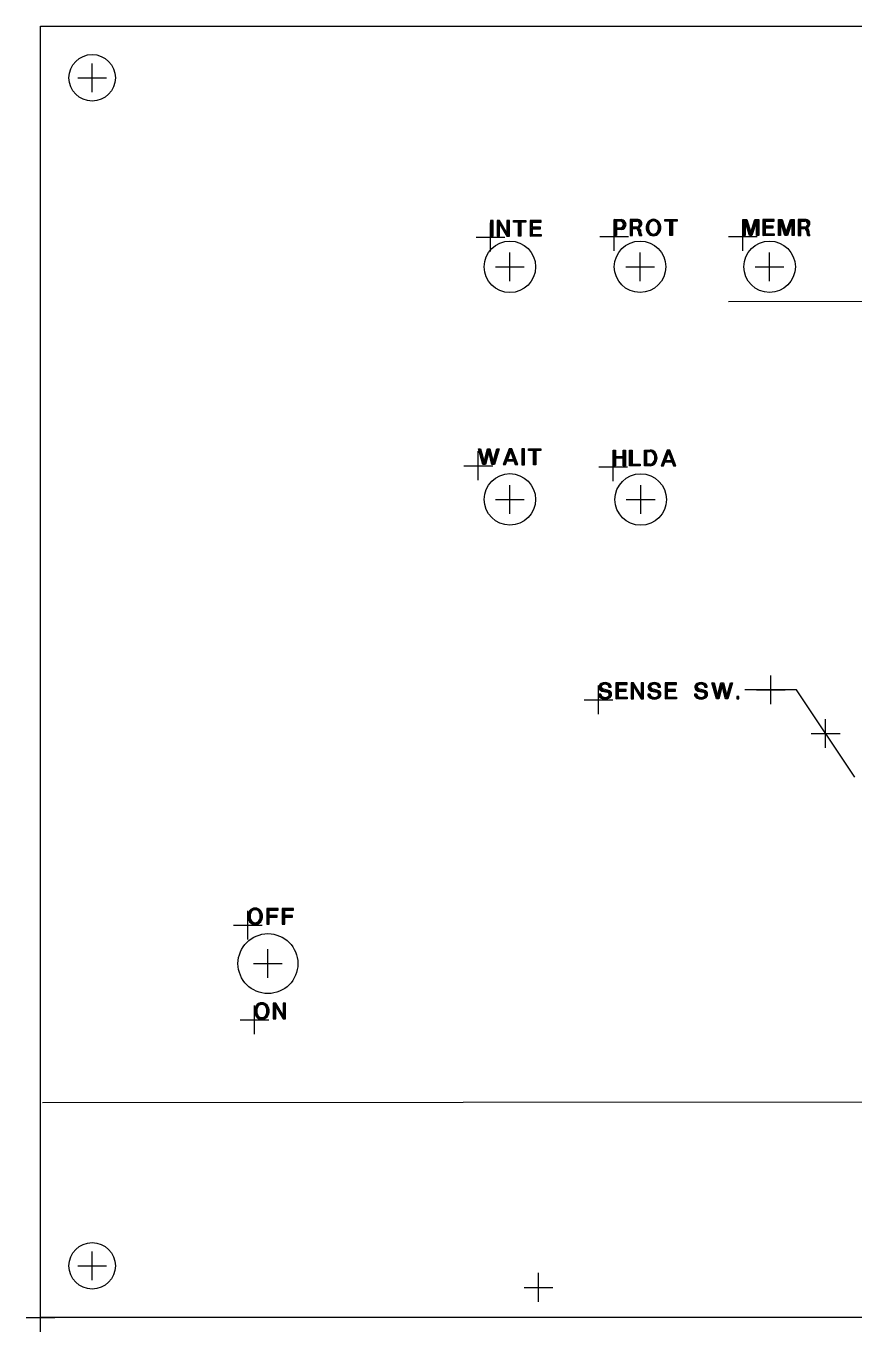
# Model space of a CAD drawing. Header units: millimetres. Extents: x -1 to 346, y -1 to 125.
# Drawn here: x -1.4 to 78.8, y -1.4 to 125 of the extents above; entities that cross this region are included whole.
import ezdxf

# ---------------------------------------------------------------- set-up
doc = ezdxf.new("R2010")
doc.units = ezdxf.units.MM
for name, color, linetype in [('Contour', 7, 'CONTINUOUS'), ('Engraving', 7, 'CONTINUOUS'), ('Reference_points', 1, 'CONTINUOUS')]:
    doc.layers.add(name, color=color, linetype=linetype)

msp = doc.modelspace()

# ---------------------------------------------------------------- linework, layer by layer
at = {"layer": 'Contour', "color": 7, "linetype": 'CONTINUOUS'}
for p, q in [((0, 0), (0, 125)), ((0, 125), (346, 125)), ((346, 0), (0, 0))]:
    msp.add_line(p, q, dxfattribs=at)
for centre, radius in [((5, 120), 2.25), ((45.445, 101.701), 2.49), ((58.039, 101.71), 2.49), ((70.582, 101.71), 2.49), ((45.439, 79.19), 2.49), ((58.101, 79.177), 2.49), ((22.021, 34.255), 2.9), ((5, 5), 2.25)]:
    msp.add_circle(centre, radius, dxfattribs=at)
at = {"layer": 'Engraving', "color": 255, "linetype": 'CONTINUOUS'}
for p, q in [((43.80575, 106.188), (43.567, 106.188)), ((43.567, 106.188), (43.567, 104.66)), ((43.72617, 106.14025), (43.80575, 106.188)), ((43.80575, 104.66), (43.80575, 106.188)), ((44.44175, 106.188), (44.203, 106.188)), ((44.203, 106.188), (44.203, 104.66)), ((45.158, 104.97833), (44.44175, 106.188)), ((45.39675, 106.188), (45.158, 106.188)), ((45.158, 106.188), (45.158, 104.97833)), ((45.39675, 104.66), (45.39675, 106.188)), ((45.794, 106.02783), (45.794, 106.187)), ((45.794, 106.187), (46.98775, 106.187)), ((46.98775, 106.187), (46.98775, 106.02783)), ((47.4805, 106.13925), (47.40092, 106.187)), ((47.40092, 106.187), (47.40092, 104.659)), ((48.48325, 106.187), (47.40092, 106.187)), ((47.40092, 106.187), (47.63967, 106.02783)), ((47.63967, 106.02783), (47.40092, 106.187)), ((48.48325, 106.02783), (48.48325, 106.187)), ((55.69708, 106.15858), (55.53792, 106.27)), ((55.53792, 106.27), (56.20642, 106.27)), ((55.53792, 104.742), (55.53792, 106.27)), ((55.6175, 104.82158), (55.6175, 106.20633)), ((55.6175, 106.20633), (56.20642, 106.20633)), ((57.845, 106.27), (57.081, 106.27)), ((57.081, 106.27), (57.081, 104.742)), ((57.81317, 106.20633), (57.16058, 106.20633)), ((57.16058, 106.20633), (57.16058, 104.77383)), ((60.455, 106.10983), (60.455, 106.269)), ((60.455, 106.269), (61.64875, 106.269)), ((60.51867, 106.15758), (60.51867, 106.22125)), ((60.51867, 106.22125), (61.58508, 106.22125)), ((61.58508, 106.22125), (61.58508, 106.15758)), ((61.64875, 106.269), (61.64875, 106.10983)), ((68.06158, 106.20633), (67.99792, 106.27)), ((67.99792, 106.27), (68.364, 106.27)), ((67.99792, 104.742), (67.99792, 106.27)), ((68.10933, 106.15858), (68.06158, 106.20633)), ((68.06158, 106.20633), (68.31625, 106.20633)), ((68.06158, 104.78975), (68.06158, 106.20633)), ((68.31625, 106.20633), (68.73008, 104.90117)), ((68.364, 106.27), (68.76192, 105.01258)), ((68.76192, 105.01258), (69.15983, 106.27)), ((68.79375, 104.90117), (69.20758, 106.20633)), ((69.15983, 106.27), (69.52592, 106.27)), ((69.20758, 106.20633), (69.46225, 106.20633)), ((69.43042, 106.1745), (69.39858, 106.1745)), ((69.39858, 106.1745), (69.39858, 104.78975)), ((69.43042, 104.78975), (69.43042, 106.1745)), ((69.46225, 106.20633), (69.46225, 104.78975)), ((69.52592, 106.27), (69.52592, 104.742)), ((70.0185, 106.22225), (69.93892, 106.27)), ((69.93892, 106.27), (69.93892, 104.742)), ((71.02125, 106.27), (69.93892, 106.27)), ((69.93892, 106.27), (70.17767, 106.11083)), ((70.17767, 106.11083), (69.93892, 106.27)), ((70.0185, 106.22225), (70.9735, 106.22225)), ((70.0185, 104.78975), (70.0185, 106.22225)), ((70.9735, 106.22225), (70.9735, 106.15858)), ((71.02125, 106.11083), (71.02125, 106.27)), ((71.49858, 106.20633), (71.43492, 106.27)), ((71.43492, 106.27), (71.801, 106.27)), ((71.43492, 104.742), (71.43492, 106.27)), ((71.54633, 106.15858), (71.49858, 106.20633)), ((71.49858, 106.20633), (71.75325, 106.20633)), ((71.49858, 104.78975), (71.49858, 106.20633)), ((71.75325, 106.20633), (72.16708, 104.90117)), ((71.801, 106.27), (72.19892, 105.01258)), ((72.19892, 105.01258), (72.59683, 106.27)), ((72.23075, 104.90117), (72.64458, 106.20633)), ((72.59683, 106.27), (72.96292, 106.27)), ((72.64458, 106.20633), (72.89925, 106.20633)), ((72.86742, 106.1745), (72.83558, 106.1745)), ((72.83558, 106.1745), (72.83558, 104.78975)), ((72.86742, 104.78975), (72.86742, 106.1745)), ((72.89925, 106.20633), (72.89925, 104.78975)), ((72.96292, 106.27), (72.96292, 104.742)), ((74.124, 106.27), (73.36, 106.27)), ((73.36, 106.27), (73.36, 104.742)), ((74.09217, 106.20633), (73.43958, 106.20633)), ((73.43958, 106.20633), (73.43958, 104.77383)), ((43.64658, 106.14025), (43.64658, 104.69183)), ((43.72617, 104.69183), (43.72617, 106.14025)), ((44.28258, 104.69183), (44.28258, 106.14025)), ((44.28258, 106.14025), (44.36217, 106.14025)), ((44.44175, 105.86967), (44.31442, 106.07658)), ((44.31442, 106.07658), (44.36217, 105.997)), ((44.36217, 106.14025), (45.23758, 104.69183)), ((44.36217, 105.997), (44.36217, 104.69183)), ((44.36217, 104.69183), (44.36217, 105.86967)), ((44.36217, 105.86967), (44.44175, 105.86967)), ((44.44175, 104.66), (44.44175, 105.86967)), ((44.44175, 105.86967), (45.158, 104.66)), ((45.28533, 104.77142), (45.158, 104.97833)), ((45.31717, 106.14025), (45.23758, 106.14025)), ((45.23758, 106.14025), (45.23758, 104.851)), ((45.31717, 104.69183), (45.31717, 106.14025)), ((46.2715, 106.02783), (45.794, 106.02783)), ((45.85767, 106.07558), (45.85767, 106.13925)), ((45.85767, 106.13925), (46.92408, 106.13925)), ((46.38292, 106.07558), (45.85767, 106.07558)), ((46.35108, 106.07558), (46.2715, 106.02783)), ((46.2715, 104.659), (46.2715, 106.02783)), ((46.35108, 104.69083), (46.35108, 106.07558)), ((46.92408, 106.07558), (46.43067, 106.07558)), ((46.43067, 106.07558), (46.43067, 104.69083)), ((46.98775, 106.02783), (46.51025, 106.02783)), ((46.51025, 106.02783), (46.51025, 104.659)), ((46.92408, 106.13925), (46.92408, 106.07558)), ((47.4805, 106.13925), (48.4355, 106.13925)), ((47.4805, 104.70675), (47.4805, 106.13925)), ((48.4355, 106.07558), (47.56008, 106.07558)), ((47.56008, 106.07558), (47.56008, 105.50258)), ((47.56008, 105.50258), (48.37183, 105.50258)), ((48.37183, 105.43892), (47.56008, 105.43892)), ((47.56008, 105.43892), (47.56008, 104.77042)), ((47.63967, 105.55033), (47.63967, 106.02783)), ((47.63967, 106.02783), (48.48325, 106.02783)), ((48.40367, 105.55033), (47.63967, 105.55033)), ((47.63967, 104.81817), (47.63967, 105.39117)), ((47.63967, 105.39117), (48.40367, 105.39117)), ((48.37183, 105.50258), (48.37183, 105.43892)), ((48.40367, 105.39117), (48.40367, 105.55033)), ((48.4355, 106.13925), (48.4355, 106.07558)), ((55.69708, 106.15858), (55.69708, 104.82158)), ((56.1905, 106.15858), (55.69708, 106.15858)), ((55.69708, 105.37867), (55.77667, 105.47417)), ((56.20642, 105.37867), (55.69708, 105.37867)), ((56.12683, 106.11083), (55.77667, 106.11083)), ((55.77667, 106.11083), (55.77667, 105.47417)), ((55.77667, 105.47417), (56.12683, 105.47417)), ((55.77667, 105.47417), (55.77667, 105.42642)), ((55.77667, 105.42642), (56.22233, 105.42642)), ((56.20642, 105.315), (55.77667, 105.315)), ((55.77667, 105.315), (55.77667, 104.742)), ((57.24017, 104.77383), (57.24017, 106.15858)), ((57.24017, 106.15858), (57.81317, 106.15858)), ((57.31975, 105.55375), (57.31975, 106.11083)), ((57.31975, 106.11083), (57.71767, 106.11083)), ((57.71767, 105.55375), (57.31975, 105.55375)), ((57.31975, 105.44233), (57.31975, 105.506)), ((57.31975, 105.506), (57.70175, 105.506)), ((57.70175, 105.44233), (57.31975, 105.44233)), ((57.31975, 104.742), (57.31975, 105.39458)), ((57.31975, 105.39458), (57.60625, 105.39458)), ((57.86092, 105.53783), (57.71767, 105.55375)), ((57.71767, 105.55375), (57.78133, 105.47417)), ((58.02008, 105.07625), (58.06783, 104.77383)), ((58.14742, 104.88525), (58.1315, 105.10808)), ((58.91142, 105.83925), (58.8, 106.03025)), ((58.86367, 105.9825), (58.92733, 105.9825)), ((58.92733, 105.9825), (58.91142, 105.83925)), ((60.9325, 106.10983), (60.455, 106.10983)), ((61.04392, 106.15758), (60.51867, 106.15758)), ((61.01208, 106.15758), (60.9325, 106.10983)), ((60.9325, 104.741), (60.9325, 106.10983)), ((61.01208, 104.77283), (61.01208, 106.15758)), ((61.58508, 106.15758), (61.09167, 106.15758)), ((61.09167, 106.15758), (61.09167, 104.77283)), ((61.64875, 106.10983), (61.17125, 106.10983)), ((61.17125, 106.10983), (61.17125, 104.741)), ((68.10933, 104.80567), (68.10933, 106.15858)), ((68.25258, 106.15858), (68.14117, 106.15858)), ((68.14117, 106.15858), (68.14117, 104.78975)), ((68.63458, 104.742), (68.20483, 106.11083)), ((68.20483, 106.11083), (68.20483, 104.742)), ((68.68233, 104.80567), (68.25258, 106.15858)), ((68.76192, 105.01258), (68.76192, 104.742)), ((68.80967, 104.85342), (68.76192, 105.01258)), ((69.25533, 106.15858), (68.8415, 104.80567)), ((69.319, 106.11083), (68.87333, 104.742)), ((69.36675, 106.15858), (69.25533, 106.15858)), ((69.319, 104.742), (69.319, 106.11083)), ((69.36675, 104.78975), (69.36675, 106.15858)), ((70.9735, 106.15858), (70.09808, 106.15858)), ((70.09808, 106.15858), (70.09808, 105.58558)), ((70.09808, 105.58558), (70.90983, 105.58558)), ((70.90983, 105.52192), (70.09808, 105.52192)), ((70.09808, 105.52192), (70.09808, 104.85342)), ((70.17767, 105.63333), (70.17767, 106.11083)), ((70.17767, 106.11083), (71.02125, 106.11083)), ((70.94167, 105.63333), (70.17767, 105.63333)), ((70.17767, 104.90117), (70.17767, 105.47417)), ((70.17767, 105.47417), (70.94167, 105.47417)), ((70.90983, 105.58558), (70.90983, 105.52192)), ((70.94167, 105.47417), (70.94167, 105.63333)), ((71.54633, 104.80567), (71.54633, 106.15858)), ((71.68958, 106.15858), (71.57817, 106.15858)), ((71.57817, 106.15858), (71.57817, 104.78975)), ((72.07158, 104.742), (71.64183, 106.11083)), ((71.64183, 106.11083), (71.64183, 104.742)), ((72.11933, 104.80567), (71.68958, 106.15858)), ((72.19892, 105.01258), (72.19892, 104.742)), ((72.24667, 104.85342), (72.19892, 105.01258)), ((72.69233, 106.15858), (72.2785, 104.80567)), ((72.756, 106.11083), (72.31033, 104.742)), ((72.80375, 106.15858), (72.69233, 106.15858)), ((72.756, 104.742), (72.756, 106.11083)), ((72.80375, 104.78975), (72.80375, 106.15858)), ((73.51917, 104.77383), (73.51917, 106.15858)), ((73.51917, 106.15858), (74.09217, 106.15858)), ((73.59875, 105.55375), (73.59875, 106.11083)), ((73.59875, 106.11083), (73.99667, 106.11083)), ((73.99667, 105.55375), (73.59875, 105.55375)), ((73.59875, 105.44233), (73.59875, 105.506)), ((73.59875, 105.506), (73.98075, 105.506)), ((73.98075, 105.44233), (73.59875, 105.44233)), ((73.59875, 104.742), (73.59875, 105.39458)), ((73.59875, 105.39458), (73.88525, 105.39458)), ((74.13992, 105.53783), (73.99667, 105.55375)), ((73.99667, 105.55375), (74.06033, 105.47417)), ((74.29908, 105.07625), (74.34683, 104.77383)), ((74.42642, 104.88525), (74.4105, 105.10808)), ((43.567, 104.66), (43.80575, 104.66)), ((43.64658, 104.69183), (43.72617, 104.69183)), ((44.203, 104.66), (44.44175, 104.66)), ((45.158, 104.66), (45.39675, 104.66)), ((45.23758, 104.851), (45.28533, 104.77142)), ((45.23758, 104.69183), (45.31717, 104.69183)), ((46.51025, 104.659), (46.2715, 104.659)), ((46.43067, 104.69083), (46.35108, 104.69083)), ((47.40092, 104.659), (47.63967, 104.81817)), ((47.40092, 104.659), (47.63967, 104.81817)), ((48.48325, 104.659), (47.40092, 104.659)), ((48.45142, 104.70675), (47.4805, 104.70675)), ((47.56008, 104.77042), (48.45142, 104.77042)), ((47.63967, 104.81817), (48.48325, 104.81817)), ((48.45142, 104.77042), (48.45142, 104.70675)), ((48.48325, 104.81817), (48.48325, 104.659)), ((55.77667, 104.742), (55.53792, 104.742)), ((55.69708, 104.82158), (55.6175, 104.82158)), ((57.081, 104.742), (57.31975, 104.742)), ((57.16058, 104.77383), (57.24017, 104.77383)), ((57.98825, 104.742), (58.02008, 104.78975)), ((57.98825, 104.742), (58.21108, 104.742)), ((58.06783, 104.77383), (58.11558, 104.75792)), ((61.17125, 104.741), (60.9325, 104.741)), ((61.09167, 104.77283), (61.01208, 104.77283)), ((68.20483, 104.742), (67.99792, 104.742)), ((68.14117, 104.78975), (68.06158, 104.78975)), ((68.87333, 104.742), (68.63458, 104.742)), ((68.8415, 104.80567), (68.68233, 104.80567)), ((68.76192, 104.742), (68.71417, 104.85342)), ((68.71417, 104.85342), (68.80967, 104.85342)), ((68.73008, 104.90117), (68.79375, 104.90117)), ((69.52592, 104.742), (69.319, 104.742)), ((69.39858, 104.78975), (69.36675, 104.78975)), ((69.46225, 104.78975), (69.43042, 104.78975)), ((69.93892, 104.742), (70.17767, 104.90117)), ((69.93892, 104.742), (70.17767, 104.90117)), ((71.02125, 104.742), (69.93892, 104.742)), ((70.98942, 104.78975), (70.0185, 104.78975)), ((70.09808, 104.85342), (70.98942, 104.85342)), ((70.17767, 104.90117), (71.02125, 104.90117)), ((70.98942, 104.85342), (70.98942, 104.78975)), ((71.02125, 104.90117), (71.02125, 104.742)), ((71.64183, 104.742), (71.43492, 104.742)), ((71.57817, 104.78975), (71.49858, 104.78975)), ((72.31033, 104.742), (72.07158, 104.742)), ((72.2785, 104.80567), (72.11933, 104.80567)), ((72.19892, 104.742), (72.15117, 104.85342)), ((72.15117, 104.85342), (72.24667, 104.85342)), ((72.16708, 104.90117), (72.23075, 104.90117)), ((72.96292, 104.742), (72.756, 104.742)), ((72.83558, 104.78975), (72.80375, 104.78975)), ((72.89925, 104.78975), (72.86742, 104.78975)), ((73.36, 104.742), (73.59875, 104.742)), ((73.43958, 104.77383), (73.51917, 104.77383)), ((74.26725, 104.742), (74.29908, 104.78975)), ((74.26725, 104.742), (74.49008, 104.742)), ((74.34683, 104.77383), (74.39458, 104.75792)), ((66.60808, 98.33985), (163.15792, 98.52015)), ((42.4655, 84.03225), (42.38592, 84.08)), ((42.38592, 84.08), (42.59283, 84.08)), ((42.83158, 82.552), (42.38592, 84.08)), ((42.4655, 84.03225), (42.52917, 84.03225)), ((42.87933, 82.63158), (42.4655, 84.03225)), ((42.52917, 84.03225), (42.91117, 82.72708)), ((42.59283, 84.08), (42.943, 82.82258)), ((42.943, 82.82258), (43.26133, 84.08)), ((42.97483, 82.72708), (43.30908, 84.00042)), ((43.35683, 83.92083), (43.02258, 82.63158)), ((43.38867, 83.7935), (43.07033, 82.552)), ((43.26133, 84.08), (43.50008, 84.08)), ((43.30908, 84.00042), (43.45233, 84.00042)), ((43.4205, 83.92083), (43.35683, 83.92083)), ((43.707, 82.552), (43.38867, 83.7935)), ((43.75475, 82.63158), (43.4205, 83.92083)), ((43.45233, 84.00042), (43.78658, 82.72708)), ((43.50008, 84.08), (43.81842, 82.82258)), ((43.81842, 82.82258), (44.1845, 84.08)), ((43.86617, 82.72708), (44.24817, 84.03225)), ((44.31183, 84.03225), (43.898, 82.63158)), ((44.39142, 84.08), (43.94575, 82.552)), ((44.1845, 84.08), (44.39142, 84.08)), ((44.24817, 84.03225), (44.31183, 84.03225)), ((45.362, 84.08), (44.789, 82.552)), ((44.8845, 82.59975), (45.42567, 84.04817)), ((45.50525, 84.04817), (44.96408, 82.59975)), ((45.02775, 82.552), (45.48933, 83.82533)), ((45.48933, 83.82533), (45.20283, 83.06133)), ((45.63258, 84.08), (45.362, 84.08)), ((45.42567, 84.04817), (45.96683, 82.552)), ((45.50525, 84.04817), (46.0305, 82.59975)), ((45.56892, 84.04817), (45.50525, 84.04817)), ((46.11008, 82.59975), (45.56892, 84.04817)), ((46.20558, 82.552), (45.63258, 84.08)), ((46.84175, 84.079), (46.603, 84.079)), ((46.603, 84.079), (46.603, 82.551)), ((46.68258, 84.03125), (46.68258, 82.58283)), ((46.76217, 84.03125), (46.84175, 84.079)), ((46.76217, 82.58283), (46.76217, 84.03125)), ((46.84175, 82.551), (46.84175, 84.079)), ((47.239, 83.91983), (47.239, 84.079)), ((47.239, 84.079), (48.43275, 84.079)), ((47.7165, 83.91983), (47.239, 83.91983)), ((47.30267, 83.96758), (47.30267, 84.03125)), ((47.30267, 84.03125), (48.36908, 84.03125)), ((47.82792, 83.96758), (47.30267, 83.96758)), ((47.79608, 83.96758), (47.7165, 83.91983)), ((47.7165, 82.551), (47.7165, 83.91983)), ((47.79608, 82.58283), (47.79608, 83.96758)), ((48.36908, 83.96758), (47.87567, 83.96758)), ((47.87567, 83.96758), (47.87567, 82.58283)), ((48.43275, 83.91983), (47.95525, 83.91983)), ((47.95525, 83.91983), (47.95525, 82.551)), ((48.36908, 84.03125), (48.36908, 83.96758)), ((48.43275, 84.079), (48.43275, 83.91983)), ((55.439, 82.442), (55.439, 83.97)), ((55.439, 83.97), (55.67775, 83.97)), ((55.59817, 83.92225), (55.51858, 83.92225)), ((55.51858, 83.92225), (55.51858, 82.47383)), ((55.59817, 83.25375), (55.59817, 83.92225)), ((55.67775, 83.97), (55.67775, 83.33333)), ((56.394, 83.33333), (56.394, 83.97)), ((56.394, 83.97), (56.63275, 83.97)), ((56.47358, 83.25375), (56.47358, 83.92225)), ((56.47358, 83.92225), (56.55317, 83.92225)), ((56.55317, 83.92225), (56.55317, 82.47383)), ((56.63275, 83.97), (56.63275, 82.442)), ((57.03, 82.442), (57.03, 83.97)), ((57.03, 83.97), (57.26875, 83.97)), ((57.10958, 82.52158), (57.10958, 83.92225)), ((57.10958, 83.92225), (57.18917, 83.92225)), ((57.18917, 83.92225), (57.18917, 82.60117)), ((57.26875, 83.97), (57.26875, 82.60117)), ((58.54158, 83.90533), (58.462, 83.969)), ((58.462, 83.969), (59.01908, 83.969)), ((58.462, 82.441), (58.462, 83.969)), ((58.462, 83.969), (58.70075, 83.80983)), ((58.62117, 83.85758), (58.54158, 83.90533)), ((58.54158, 83.90533), (59.01908, 83.90533)), ((58.54158, 82.50467), (58.54158, 83.90533)), ((58.62117, 83.85758), (58.62117, 82.55242)), ((59.035, 83.85758), (58.62117, 83.85758)), ((58.70075, 83.80983), (59.01908, 83.80983)), ((58.70075, 82.60017), (58.70075, 83.80983)), ((60.658, 83.969), (60.085, 82.441)), ((60.1805, 82.48875), (60.72167, 83.93717)), ((60.80125, 83.93717), (60.26008, 82.48875)), ((60.32375, 82.441), (60.78533, 83.71433)), ((60.78533, 83.71433), (60.49883, 82.95033)), ((60.92858, 83.969), (60.658, 83.969)), ((60.72167, 83.93717), (61.26283, 82.441)), ((60.80125, 83.93717), (61.3265, 82.48875)), ((60.86492, 83.93717), (60.80125, 83.93717)), ((61.40608, 82.48875), (60.86492, 83.93717)), ((61.50158, 82.441), (60.92858, 83.969)), ((43.07033, 82.552), (42.83158, 82.552)), ((43.02258, 82.63158), (42.87933, 82.63158)), ((42.91117, 82.72708), (42.97483, 82.72708)), ((43.94575, 82.552), (43.707, 82.552)), ((43.898, 82.63158), (43.75475, 82.63158)), ((43.78658, 82.72708), (43.86617, 82.72708)), ((44.789, 82.552), (45.02775, 82.552)), ((44.96408, 82.59975), (44.8845, 82.59975)), ((45.171, 83.01358), (45.15508, 82.94992)), ((45.15508, 82.94992), (45.8395, 82.94992)), ((45.8395, 82.90217), (45.15508, 82.90217)), ((45.80767, 83.01358), (45.171, 83.01358)), ((45.20283, 83.06133), (45.79175, 83.06133)), ((45.79175, 83.06133), (45.80767, 83.01358)), ((45.8395, 82.94992), (45.8395, 82.90217)), ((45.96683, 82.552), (46.20558, 82.552)), ((46.0305, 82.59975), (46.11008, 82.59975)), ((46.603, 82.551), (46.84175, 82.551)), ((46.68258, 82.58283), (46.76217, 82.58283)), ((47.95525, 82.551), (47.7165, 82.551)), ((47.87567, 82.58283), (47.79608, 82.58283)), ((55.67775, 82.442), (55.439, 82.442)), ((55.51858, 82.47383), (55.59817, 82.47383)), ((55.59817, 82.47383), (55.59817, 83.25375)), ((55.59817, 83.25375), (56.47358, 83.25375)), ((55.67775, 83.33333), (56.394, 83.33333)), ((56.394, 83.17417), (55.67775, 83.17417)), ((55.67775, 83.17417), (55.67775, 82.442)), ((56.47358, 83.25375), (56.394, 83.33333)), ((56.394, 82.442), (56.394, 83.17417)), ((56.63275, 82.442), (56.394, 82.442)), ((56.47358, 82.47383), (56.47358, 83.25375)), ((56.55317, 82.47383), (56.47358, 82.47383)), ((58.06458, 82.442), (57.03, 82.442)), ((58.01683, 82.52158), (57.10958, 82.52158)), ((57.18917, 82.60117), (58.06458, 82.60117)), ((58.06458, 82.60117), (58.06458, 82.442)), ((59.01908, 82.441), (58.462, 82.441)), ((59.01908, 82.50467), (58.54158, 82.50467)), ((58.62117, 82.55242), (59.01908, 82.55242)), ((59.01908, 82.60017), (58.70075, 82.60017)), ((60.085, 82.441), (60.32375, 82.441)), ((60.26008, 82.48875), (60.1805, 82.48875)), ((60.467, 82.90258), (60.45108, 82.83892)), ((60.45108, 82.83892), (61.1355, 82.83892)), ((61.1355, 82.79117), (60.45108, 82.79117)), ((61.10367, 82.90258), (60.467, 82.90258)), ((60.49883, 82.95033), (61.08775, 82.95033)), ((61.08775, 82.95033), (61.10367, 82.90258)), ((61.1355, 82.83892), (61.1355, 82.79117)), ((61.26283, 82.441), (61.50158, 82.441)), ((61.3265, 82.48875), (61.40608, 82.48875)), ((54.92017, 60.57942), (54.379, 60.70675)), ((54.39492, 60.77042), (54.952, 60.64308)), ((54.99975, 60.70675), (54.42675, 60.85)), ((55.03158, 61.00917), (55.25442, 61.00917)), ((55.17483, 61.05692), (55.25442, 61.00917)), ((55.7795, 61.37525), (55.69992, 61.423)), ((55.69992, 61.423), (55.69992, 59.895)), ((56.78225, 61.423), (55.69992, 61.423)), ((55.69992, 61.423), (55.93867, 61.26383)), ((55.93867, 61.26383), (55.69992, 61.423)), ((55.7795, 61.37525), (56.7345, 61.37525)), ((55.7795, 59.94275), (55.7795, 61.37525)), ((56.7345, 61.31158), (55.85908, 61.31158)), ((55.85908, 61.31158), (55.85908, 60.73858)), ((55.85908, 60.73858), (56.67083, 60.73858)), ((56.67083, 60.67492), (55.85908, 60.67492)), ((55.85908, 60.67492), (55.85908, 60.00642)), ((55.93867, 60.78633), (55.93867, 61.26383)), ((55.93867, 61.26383), (56.78225, 61.26383)), ((56.70267, 60.78633), (55.93867, 60.78633)), ((56.67083, 60.73858), (56.67083, 60.67492)), ((56.70267, 60.62717), (56.70267, 60.78633)), ((56.7345, 61.37525), (56.7345, 61.31158)), ((56.78225, 61.26383), (56.78225, 61.423)), ((57.41875, 61.423), (57.18, 61.423)), ((57.18, 61.423), (57.18, 59.895)), ((57.25958, 59.92683), (57.25958, 61.37525)), ((57.25958, 61.37525), (57.33917, 61.37525)), ((57.41875, 61.10467), (57.29142, 61.31158)), ((57.29142, 61.31158), (57.33917, 61.232)), ((57.33917, 61.37525), (58.21458, 59.92683)), ((57.33917, 61.232), (57.33917, 59.92683)), ((57.33917, 59.92683), (57.33917, 61.10467)), ((57.33917, 61.10467), (57.41875, 61.10467)), ((58.135, 60.21333), (57.41875, 61.423)), ((57.41875, 59.895), (57.41875, 61.10467)), ((57.41875, 61.10467), (58.135, 59.895)), ((58.37375, 61.423), (58.135, 61.423)), ((58.135, 61.423), (58.135, 60.21333)), ((58.29417, 61.37525), (58.21458, 61.37525)), ((58.21458, 61.37525), (58.21458, 60.086)), ((58.29417, 59.92683), (58.29417, 61.37525)), ((58.37375, 59.895), (58.37375, 61.423)), ((59.69417, 60.57842), (59.153, 60.70575)), ((59.16892, 60.76942), (59.726, 60.64208)), ((59.77375, 60.70575), (59.20075, 60.849)), ((59.80558, 61.00817), (60.02842, 61.00817)), ((59.94883, 61.05592), (60.02842, 61.00817)), ((60.5535, 61.37425), (60.47392, 61.422)), ((60.47392, 61.422), (60.47392, 59.894)), ((61.55625, 61.422), (60.47392, 61.422)), ((60.47392, 61.422), (60.71267, 61.26283)), ((60.71267, 61.26283), (60.47392, 61.422)), ((60.5535, 61.37425), (61.5085, 61.37425)), ((60.5535, 59.94175), (60.5535, 61.37425)), ((61.5085, 61.31058), (60.63308, 61.31058)), ((60.63308, 61.31058), (60.63308, 60.73758)), ((60.63308, 60.73758), (61.44483, 60.73758)), ((61.44483, 60.67392), (60.63308, 60.67392)), ((60.63308, 60.67392), (60.63308, 60.00542)), ((60.71267, 60.78533), (60.71267, 61.26283)), ((60.71267, 61.26283), (61.55625, 61.26283)), ((61.47667, 60.78533), (60.71267, 60.78533)), ((61.44483, 60.73758), (61.44483, 60.67392)), ((61.47667, 60.62617), (61.47667, 60.78533)), ((61.5085, 61.37425), (61.5085, 61.31058)), ((61.55625, 61.26283), (61.55625, 61.422)), ((64.21417, 60.57842), (63.673, 60.70575)), ((63.68892, 60.76942), (64.246, 60.64208)), ((64.29375, 60.70575), (63.72075, 60.849)), ((64.32558, 61.00817), (64.54842, 61.00817)), ((64.46883, 61.05592), (64.54842, 61.00817)), ((65.0735, 61.37425), (64.99392, 61.422)), ((64.99392, 61.422), (65.20083, 61.422)), ((65.43958, 59.894), (64.99392, 61.422)), ((65.0735, 61.37425), (65.13717, 61.37425)), ((65.48733, 59.97358), (65.0735, 61.37425)), ((65.13717, 61.37425), (65.51917, 60.06908)), ((65.20083, 61.422), (65.551, 60.16458)), ((65.551, 60.16458), (65.86933, 61.422)), ((65.58283, 60.06908), (65.91708, 61.34242)), ((65.96483, 61.26283), (65.63058, 59.97358)), ((65.99667, 61.1355), (65.67833, 59.894)), ((65.86933, 61.422), (66.10808, 61.422)), ((65.91708, 61.34242), (66.06033, 61.34242)), ((66.0285, 61.26283), (65.96483, 61.26283)), ((66.315, 59.894), (65.99667, 61.1355)), ((66.36275, 59.97358), (66.0285, 61.26283)), ((66.06033, 61.34242), (66.39458, 60.06908)), ((66.10808, 61.422), (66.42642, 60.16458)), ((66.42642, 60.16458), (66.7925, 61.422)), ((66.47417, 60.06908), (66.85617, 61.37425)), ((66.91983, 61.37425), (66.506, 59.97358)), ((66.99942, 61.422), (66.55375, 59.894)), ((66.7925, 61.422), (66.99942, 61.422)), ((66.85617, 61.37425), (66.91983, 61.37425)), ((73.195, 60.762), (68.195, 60.762)), ((78.83075, 52.30839), (73.18125, 60.74561)), ((54.25167, 60.34067), (54.01292, 60.34067)), ((54.0925, 60.29292), (54.17208, 60.29292)), ((54.34717, 60.64308), (54.88833, 60.51575)), ((55.69992, 59.895), (55.93867, 60.05417)), ((55.69992, 59.895), (55.93867, 60.05417)), ((56.78225, 59.895), (55.69992, 59.895)), ((56.75042, 59.94275), (55.7795, 59.94275)), ((55.85908, 60.00642), (56.75042, 60.00642)), ((55.93867, 60.05417), (55.93867, 60.62717)), ((55.93867, 60.62717), (56.70267, 60.62717)), ((55.93867, 60.05417), (56.78225, 60.05417)), ((56.75042, 60.00642), (56.75042, 59.94275)), ((56.78225, 60.05417), (56.78225, 59.895)), ((57.18, 59.895), (57.41875, 59.895)), ((58.26233, 60.00642), (58.135, 60.21333)), ((58.135, 59.895), (58.37375, 59.895)), ((58.21458, 60.086), (58.26233, 60.00642)), ((58.21458, 59.92683), (58.29417, 59.92683)), ((59.02567, 60.33967), (58.78692, 60.33967)), ((58.8665, 60.29192), (58.94608, 60.29192)), ((59.12117, 60.64208), (59.66233, 60.51475)), ((60.47392, 59.894), (60.71267, 60.05317)), ((60.47392, 59.894), (60.71267, 60.05317)), ((61.55625, 59.894), (60.47392, 59.894)), ((61.52442, 59.94175), (60.5535, 59.94175)), ((60.63308, 60.00542), (61.52442, 60.00542)), ((60.71267, 60.05317), (60.71267, 60.62617)), ((60.71267, 60.62617), (61.47667, 60.62617)), ((60.71267, 60.05317), (61.55625, 60.05317)), ((61.52442, 60.00542), (61.52442, 59.94175)), ((61.55625, 60.05317), (61.55625, 59.894)), ((63.54567, 60.33967), (63.30692, 60.33967)), ((63.3865, 60.29192), (63.46608, 60.29192)), ((63.64117, 60.64208), (64.18233, 60.51475)), ((65.67833, 59.894), (65.43958, 59.894)), ((65.63058, 59.97358), (65.48733, 59.97358)), ((65.51917, 60.06908), (65.58283, 60.06908)), ((66.55375, 59.894), (66.315, 59.894)), ((66.506, 59.97358), (66.36275, 59.97358)), ((66.39458, 60.06908), (66.47417, 60.06908)), ((67.60392, 60.10092), (67.397, 60.10092)), ((67.397, 60.10092), (67.397, 59.894)), ((67.397, 59.894), (67.60392, 59.894)), ((67.54025, 60.03725), (67.46067, 60.03725)), ((67.46067, 60.03725), (67.46067, 59.95767)), ((67.46067, 59.95767), (67.54025, 59.95767)), ((67.54025, 59.95767), (67.54025, 60.03725)), ((67.54025, 59.95767), (67.60392, 59.894)), ((67.60392, 59.894), (67.60392, 60.10092)), ((20.35442, 39.17425), (20.243, 39.36525)), ((20.30667, 39.3175), (20.37033, 39.3175)), ((20.37033, 39.3175), (20.35442, 39.17425)), ((21.9935, 39.52442), (21.91392, 39.604)), ((21.91392, 39.604), (21.91392, 38.076)), ((22.99625, 39.604), (21.91392, 39.604)), ((21.9935, 39.55625), (22.96442, 39.55625)), ((21.9935, 38.10783), (21.9935, 39.52442)), ((22.96442, 39.49258), (22.07308, 39.49258)), ((22.07308, 39.49258), (22.07308, 38.80817)), ((22.15267, 38.91958), (22.15267, 39.44483)), ((22.15267, 39.44483), (22.99625, 39.44483)), ((22.96442, 39.55625), (22.96442, 39.49258)), ((22.99625, 39.44483), (22.99625, 39.604)), ((23.4895, 39.52342), (23.40992, 39.603)), ((23.40992, 39.603), (23.40992, 38.075)), ((24.49225, 39.603), (23.40992, 39.603)), ((23.4895, 39.55525), (24.46042, 39.55525)), ((23.4895, 38.10683), (23.4895, 39.52342)), ((24.46042, 39.49158), (23.56908, 39.49158)), ((23.56908, 39.49158), (23.56908, 38.80717)), ((23.64867, 38.91858), (23.64867, 39.44383)), ((23.64867, 39.44383), (24.49225, 39.44383)), ((24.46042, 39.55525), (24.46042, 39.49158)), ((24.49225, 39.44383), (24.49225, 39.603)), ((21.91392, 38.076), (22.15267, 38.076)), ((22.07308, 38.10783), (21.9935, 38.10783)), ((22.88483, 38.87183), (22.07308, 38.87183)), ((22.07308, 38.87183), (22.07308, 38.10783)), ((22.07308, 38.80817), (22.88483, 38.80817)), ((22.91667, 38.91958), (22.15267, 38.91958)), ((22.15267, 38.076), (22.15267, 38.76042)), ((22.15267, 38.76042), (22.91667, 38.76042)), ((22.88483, 38.80817), (22.88483, 38.87183)), ((22.91667, 38.76042), (22.91667, 38.91958)), ((23.40992, 38.075), (23.64867, 38.075)), ((23.56908, 38.10683), (23.4895, 38.10683)), ((24.38083, 38.87083), (23.56908, 38.87083)), ((23.56908, 38.87083), (23.56908, 38.10683)), ((23.56908, 38.80717), (24.38083, 38.80717)), ((24.41267, 38.91858), (23.64867, 38.91858)), ((23.64867, 38.075), (23.64867, 38.75942)), ((23.64867, 38.75942), (24.41267, 38.75942)), ((24.38083, 38.80717), (24.38083, 38.87083)), ((24.41267, 38.75942), (24.41267, 38.91858)), ((22.77675, 30.431), (22.538, 30.431)), ((22.538, 30.431), (22.538, 28.903)), ((22.61758, 28.93483), (22.61758, 30.38325)), ((22.61758, 30.38325), (22.69717, 30.38325)), ((22.69717, 30.38325), (23.57258, 28.93483)), ((23.493, 29.22133), (22.77675, 30.431)), ((23.73175, 30.431), (23.493, 30.431)), ((23.493, 30.431), (23.493, 29.22133)), ((23.65217, 30.38325), (23.57258, 30.38325)), ((23.57258, 30.38325), (23.57258, 29.094)), ((23.65217, 28.93483), (23.65217, 30.38325)), ((23.73175, 28.903), (23.73175, 30.431)), ((20.99442, 30.00125), (20.883, 30.19225)), ((20.94667, 30.1445), (21.01033, 30.1445)), ((21.01033, 30.1445), (20.99442, 30.00125)), ((22.77675, 30.11267), (22.64942, 30.31958)), ((22.64942, 30.31958), (22.69717, 30.24)), ((22.69717, 30.24), (22.69717, 28.93483)), ((22.69717, 28.93483), (22.69717, 30.11267)), ((22.69717, 30.11267), (22.77675, 30.11267)), ((22.77675, 28.903), (22.77675, 30.11267)), ((22.77675, 30.11267), (23.493, 28.903)), ((23.62033, 29.01442), (23.493, 29.22133)), ((23.57258, 29.094), (23.62033, 29.01442)), ((22.538, 28.903), (22.77675, 28.903)), ((23.493, 28.903), (23.73175, 28.903)), ((23.57258, 28.93483), (23.65217, 28.93483))]:
    msp.add_line(p, q, dxfattribs=at)
at = {"layer": 'Engraving', "color": 7, "linetype": 'CONTINUOUS'}
msp.add_line((0.20205, 20.80332), (345.78795, 21.06268), dxfattribs=at)
at = {"layer": 'Engraving', "color": 255, "linetype": 'CONTINUOUS'}
for centre, radius, start, end in [((56.20642, 105.7925), 0.4775, -90, 90), ((56.18638, 105.7925), 0.41432, -87.22816, 87.22816), ((57.80317, 105.86593), 0.34055, 316.92169, 448.31804), ((57.84693, 105.90585), 0.36416, 359.69622, 450.30378), ((59.34117, 105.62967), 0.6733, 36.50955, 143.49045), ((59.34117, 105.66443), 0.57374, 33.66786, 146.33214), ((59.34117, 105.67617), 0.51487, 36.50955, 143.49045), ((74.08217, 105.86593), 0.34055, 316.92169, 448.31804), ((74.12593, 105.90585), 0.36416, 359.69622, 450.30378), ((56.12683, 105.7925), 0.31833, 270, 450), ((56.15697, 105.79035), 0.36976, 280.18161, 444.79749), ((57.60431, 105.10556), 0.28903, 3.65738, 89.61577), ((57.7144, 106.01636), 0.51052, 268.58041, 311.38581), ((57.70683, 105.0812), 0.36117, 1.73985, 90.80621), ((57.43941, 104.97299), 0.53769, 7.6341, 60.7973), ((57.59916, 105.03168), 0.42327, 6.04434, 75.97384), ((57.71767, 105.83229), 0.27854, -90, 90), ((57.7836, 105.90165), 0.42749, 269.69622, 360.30378), ((57.74886, 105.09259), 0.38296, 2.31852, 85.13542), ((57.74224, 105.84092), 0.32549, -68.61584, 77.41325), ((59.42238, 105.20645), 1.53185, 183.08549, 192.10379), ((58.8901, 105.08469), 0.91865, 182.51255, 198.72676), ((59.8565, 105.17715), 1.79068, 182.72035, 193.53985), ((59.50728, 105.505), 0.88098, 143.401, 216.599), ((59.50664, 105.505), 0.80089, 143.401, 216.599), ((59.65382, 105.505), 0.86936, 146.68431, 213.31569), ((59.34117, 105.38033), 0.6733, 216.50955, 323.49045), ((59.84723, 105.505), 0.99372, 160.34455, 199.65545), ((59.34117, 105.33722), 0.56915, 212.96891, 327.03109), ((59.34117, 105.68321), 0.4572, 19.95543, 160.04457), ((59.34117, 105.32679), 0.4572, 199.95543, 340.04457), ((59.34117, 105.34197), 0.51976, 217.23138, 322.76862), ((59.02851, 105.505), 0.86936, 326.68431, 393.31569), ((58.8351, 105.505), 0.99372, 340.34455, 379.65545), ((59.17569, 105.505), 0.80089, -36.599, 36.599), ((59.17506, 105.505), 0.88098, 323.401, 396.599), ((73.88331, 105.10556), 0.28903, 3.65738, 89.61577), ((73.9934, 106.01636), 0.51052, 268.58041, 311.38581), ((73.98583, 105.0812), 0.36117, 1.73985, 90.80621), ((73.71841, 104.97299), 0.53769, 7.6341, 60.7973), ((73.87816, 105.03168), 0.42327, 6.04434, 75.97384), ((73.99667, 105.83229), 0.27854, -90, 90), ((74.0626, 105.90165), 0.42749, 269.69622, 360.30378), ((74.02786, 105.09259), 0.38296, 2.31852, 85.13542), ((74.02124, 105.84092), 0.32549, -68.61584, 77.41325), ((75.70138, 105.20645), 1.53185, 183.08549, 192.10379), ((75.1691, 105.08469), 0.91865, 182.51255, 198.72676), ((76.1355, 105.17715), 1.79068, 182.72035, 193.53985), ((58.30261, 104.96749), 0.38687, 192.27336, 215.65162), ((58.36199, 104.89484), 0.21479, 182.55979, 225.36519), ((74.58161, 104.96749), 0.38687, 192.27336, 215.65162), ((74.64099, 104.89484), 0.21479, 182.55979, 225.36519), ((59.01744, 83.34245), 0.62655, 40.11664, 89.84958), ((59.0193, 83.39056), 0.41928, 18.46236, 90.02987), ((59.00278, 83.35543), 0.55015, 38.56848, 88.30142), ((58.99458, 83.33378), 0.52536, 39.30724, 85.58713), ((58.75239, 83.21296), 0.79157, 325.03525, 394.96475), ((58.50415, 83.21296), 0.96418, -18.7783, 18.7783), ((58.85069, 83.21296), 0.75806, -39.82125, 39.82125), ((58.84754, 83.205), 0.84505, -39.82125, 39.82125), ((59.00826, 83.0274), 0.42737, 271.45108, 343.01859), ((58.95748, 83.12222), 0.57312, 276.17031, 320.71555), ((59.01744, 83.06755), 0.62655, 270.15042, 319.88336), ((58.98561, 83.06253), 0.55887, 273.43429, 323.16723), ((54.43963, 61.01998), 0.38807, 113.72386, 256.21562), ((54.45986, 61.02868), 0.33193, 115.81144, 255.90059), ((54.47964, 61.02992), 0.27298, 127.00552, 251.91912), ((54.49854, 61.04092), 0.21737, 118.4702, 188.3997), ((54.64958, 60.55319), 0.89989, 65.99541, 114.00459), ((54.47248, 61.03521), 0.19077, 187.84517, 256.12926), ((54.65479, 60.64072), 0.76609, 73.49639, 116.30179), ((54.65191, 60.79965), 0.56056, 70.33095, 126.90034), ((54.64163, 60.80426), 0.49379, 60.02488, 119.97512), ((54.69753, 60.93773), 0.4152, 16.68269, 69.8459), ((54.74766, 60.95392), 0.43941, 13.55608, 73.50632), ((54.76679, 60.9964), 0.26511, 2.7601, 62.71035), ((54.91055, 60.34179), 0.37571, 359.82907, 436.26501), ((54.85655, 61.01059), 0.39787, 359.79565, 426.42703), ((59.21363, 61.01898), 0.38807, 113.72386, 256.21562), ((59.23386, 61.02768), 0.33193, 115.81144, 255.90059), ((59.25364, 61.02892), 0.27298, 127.00552, 251.91912), ((59.27254, 61.03992), 0.21737, 118.4702, 188.3997), ((59.42358, 60.55219), 0.89989, 65.99541, 114.00459), ((59.24648, 61.03421), 0.19077, 187.84517, 256.12926), ((59.42879, 60.63972), 0.76609, 73.49639, 116.30179), ((59.42591, 60.79865), 0.56056, 70.33095, 126.90034), ((59.41563, 60.80326), 0.49379, 60.02488, 119.97512), ((59.47153, 60.93673), 0.4152, 16.68269, 69.8459), ((59.52166, 60.95292), 0.43941, 13.55608, 73.50632), ((59.54079, 60.9954), 0.26511, 2.7601, 62.71035), ((59.68455, 60.34079), 0.37571, 359.82907, 436.26501), ((59.63055, 61.00959), 0.39787, 359.79565, 426.42703), ((63.73363, 61.01898), 0.38807, 113.72386, 256.21562), ((63.75386, 61.02768), 0.33193, 115.81144, 255.90059), ((63.77364, 61.02892), 0.27298, 127.00552, 251.91912), ((63.79254, 61.03992), 0.21737, 118.4702, 188.3997), ((63.94358, 60.55219), 0.89989, 65.99541, 114.00459), ((63.76648, 61.03421), 0.19077, 187.84517, 256.12926), ((63.94879, 60.63972), 0.76609, 73.49639, 116.30179), ((63.94591, 60.79865), 0.56056, 70.33095, 126.90034), ((63.93563, 60.80326), 0.49379, 60.02488, 119.97512), ((63.99153, 60.93673), 0.4152, 16.68269, 69.8459), ((64.04166, 60.95292), 0.43941, 13.55608, 73.50632), ((64.06079, 60.9954), 0.26511, 2.7601, 62.71035), ((64.20455, 60.34079), 0.37571, 359.82907, 436.26501), ((64.15055, 61.00959), 0.39787, 359.79565, 426.42703), ((54.45272, 60.34169), 0.43981, 180.13348, 245.105), ((54.48531, 60.34788), 0.39664, 187.96457, 239.41557), ((54.51411, 60.34054), 0.34532, 187.92692, 241.09013), ((54.54658, 60.36139), 0.29564, 184.01938, 235.47038), ((54.64958, 60.76696), 0.90843, 245.13353, 294.86647), ((54.64621, 60.61708), 0.71026, 239.29159, 307.57567), ((54.6556, 60.59637), 0.63768, 241.074, 304.37862), ((54.67346, 60.53891), 0.51382, 235.03525, 304.96475), ((54.8356, 60.29829), 0.22377, -53.74914, 76.36901), ((54.8563, 60.30382), 0.2829, 304.28695, 436.95236), ((54.87873, 60.31902), 0.33225, -52.85861, 77.25955), ((54.84644, 60.34169), 0.43981, 294.895, 359.86652), ((59.22672, 60.34069), 0.43981, 180.13348, 245.105), ((59.25931, 60.34688), 0.39664, 187.96457, 239.41557), ((59.28811, 60.33954), 0.34532, 187.92692, 241.09013), ((59.32058, 60.36039), 0.29564, 184.01938, 235.47038), ((59.42358, 60.76596), 0.90843, 245.13353, 294.86647), ((59.42021, 60.61608), 0.71026, 239.29159, 307.57567), ((59.4296, 60.59537), 0.63768, 241.074, 304.37862), ((59.44746, 60.53791), 0.51382, 235.03525, 304.96475), ((59.6096, 60.29729), 0.22377, -53.74914, 76.36901), ((59.6303, 60.30282), 0.2829, 304.28695, 436.95236), ((59.65273, 60.31802), 0.33225, -52.85861, 77.25955), ((59.62044, 60.34069), 0.43981, 294.895, 359.86652), ((63.74672, 60.34069), 0.43981, 180.13348, 245.105), ((63.77931, 60.34688), 0.39664, 187.96457, 239.41557), ((63.80811, 60.33954), 0.34532, 187.92692, 241.09013), ((63.84058, 60.36039), 0.29564, 184.01938, 235.47038), ((63.94358, 60.76596), 0.90843, 245.13353, 294.86647), ((63.94021, 60.61608), 0.71026, 239.29159, 307.57567), ((63.9496, 60.59537), 0.63768, 241.074, 304.37862), ((63.96746, 60.53791), 0.51382, 235.03525, 304.96475), ((64.1296, 60.29729), 0.22377, -53.74914, 76.36901), ((64.1503, 60.30282), 0.2829, 304.28695, 436.95236), ((64.17273, 60.31802), 0.33225, -52.85861, 77.25955), ((64.14044, 60.34069), 0.43981, 294.895, 359.86652), ((20.95028, 38.84), 0.88098, 143.401, 216.599), ((20.94964, 38.84), 0.80089, 143.401, 216.599), ((21.09682, 38.84), 0.86936, 146.68431, 213.31569), ((20.78417, 38.96467), 0.6733, 36.50955, 143.49045), ((20.78417, 38.99943), 0.57374, 33.66786, 146.33214), ((20.78417, 39.01821), 0.4572, 19.95543, 160.04457), ((20.78417, 39.01117), 0.51487, 36.50955, 143.49045), ((20.47151, 38.84), 0.86936, 326.68431, 393.31569), ((20.61869, 38.84), 0.80089, -36.599, 36.599), ((20.61806, 38.84), 0.88098, 323.401, 396.599), ((20.78417, 38.71533), 0.6733, 216.50955, 323.49045), ((21.29023, 38.84), 0.99372, 160.34455, 199.65545), ((20.78417, 38.67222), 0.56915, 212.96891, 327.03109), ((20.78417, 38.66179), 0.4572, 199.95543, 340.04457), ((20.78417, 38.67697), 0.51976, 217.23138, 322.76862), ((20.2781, 38.84), 0.99372, 340.34455, 379.65545), ((21.42417, 29.79167), 0.6733, 36.50955, 143.49045), ((21.42417, 29.82643), 0.57374, 33.66786, 146.33214), ((21.42417, 29.83817), 0.51487, 36.50955, 143.49045), ((21.59028, 29.667), 0.88098, 143.401, 216.599), ((21.58964, 29.667), 0.80089, 143.401, 216.599), ((21.73682, 29.667), 0.86936, 146.68431, 213.31569), ((21.42417, 29.54233), 0.6733, 216.50955, 323.49045), ((21.93023, 29.667), 0.99372, 160.34455, 199.65545), ((21.42417, 29.49922), 0.56915, 212.96891, 327.03109), ((21.42417, 29.84521), 0.4572, 19.95543, 160.04457), ((21.42417, 29.48879), 0.4572, 199.95543, 340.04457), ((21.42417, 29.50397), 0.51976, 217.23138, 322.76862), ((21.11151, 29.667), 0.86936, 326.68431, 393.31569), ((20.9181, 29.667), 0.99372, 340.34455, 379.65545), ((21.25869, 29.667), 0.80089, -36.599, 36.599), ((21.25806, 29.667), 0.88098, 323.401, 396.599)]:
    msp.add_arc(centre, radius, start, end, dxfattribs=at)
at = {"layer": 'Reference_points', "color": 1, "linetype": 'CONTINUOUS'}
for p, q in [((5, 118.61), (5, 121.39)), ((3.61, 120), (6.39, 120)), ((43.566, 103.17), (43.566, 105.95)), ((55.537, 103.252), (55.537, 106.032)), ((67.997, 103.252), (67.997, 106.032)), ((42.176, 104.56), (44.956, 104.56)), ((54.147, 104.642), (56.927, 104.642)), ((66.607, 104.642), (69.387, 104.642)), ((45.445, 100.311), (45.445, 103.091)), ((58.039, 100.32), (58.039, 103.1)), ((70.582, 100.32), (70.582, 103.1)), ((44.055, 101.701), (46.835, 101.701)), ((56.649, 101.71), (59.429, 101.71)), ((69.192, 101.71), (71.972, 101.71)), ((42.385, 81.062), (42.385, 83.842)), ((55.439, 80.952), (55.439, 83.732)), ((40.995, 82.452), (43.775, 82.452)), ((54.049, 82.342), (56.829, 82.342)), ((45.439, 77.8), (45.439, 80.58)), ((58.101, 77.787), (58.101, 80.567)), ((44.049, 79.19), (46.829, 79.19)), ((56.711, 79.177), (59.491, 79.177)), ((70.695, 59.372), (70.695, 62.152)), ((54.012, 58.405), (54.012, 61.185)), ((69.305, 60.762), (72.085, 60.762)), ((52.622, 59.795), (55.402, 59.795)), ((76.006, 55.137), (76.006, 57.917)), ((74.616, 56.527), (77.396, 56.527)), ((20.069, 36.586), (20.069, 39.366)), ((18.679, 37.976), (21.459, 37.976)), ((22.021, 32.865), (22.021, 35.645)), ((20.631, 34.255), (23.411, 34.255)), ((20.709, 27.413), (20.709, 30.193)), ((19.319, 28.803), (22.099, 28.803)), ((5, 3.61), (5, 6.39)), ((3.61, 5), (6.39, 5)), ((48.197, 1.531), (48.197, 4.311)), ((46.807, 2.921), (49.587, 2.921)), ((0, -1.39), (0, 1.39)), ((-1.39, 0), (1.39, 0))]:
    msp.add_line(p, q, dxfattribs=at)

doc.saveas('drawing.dxf')
